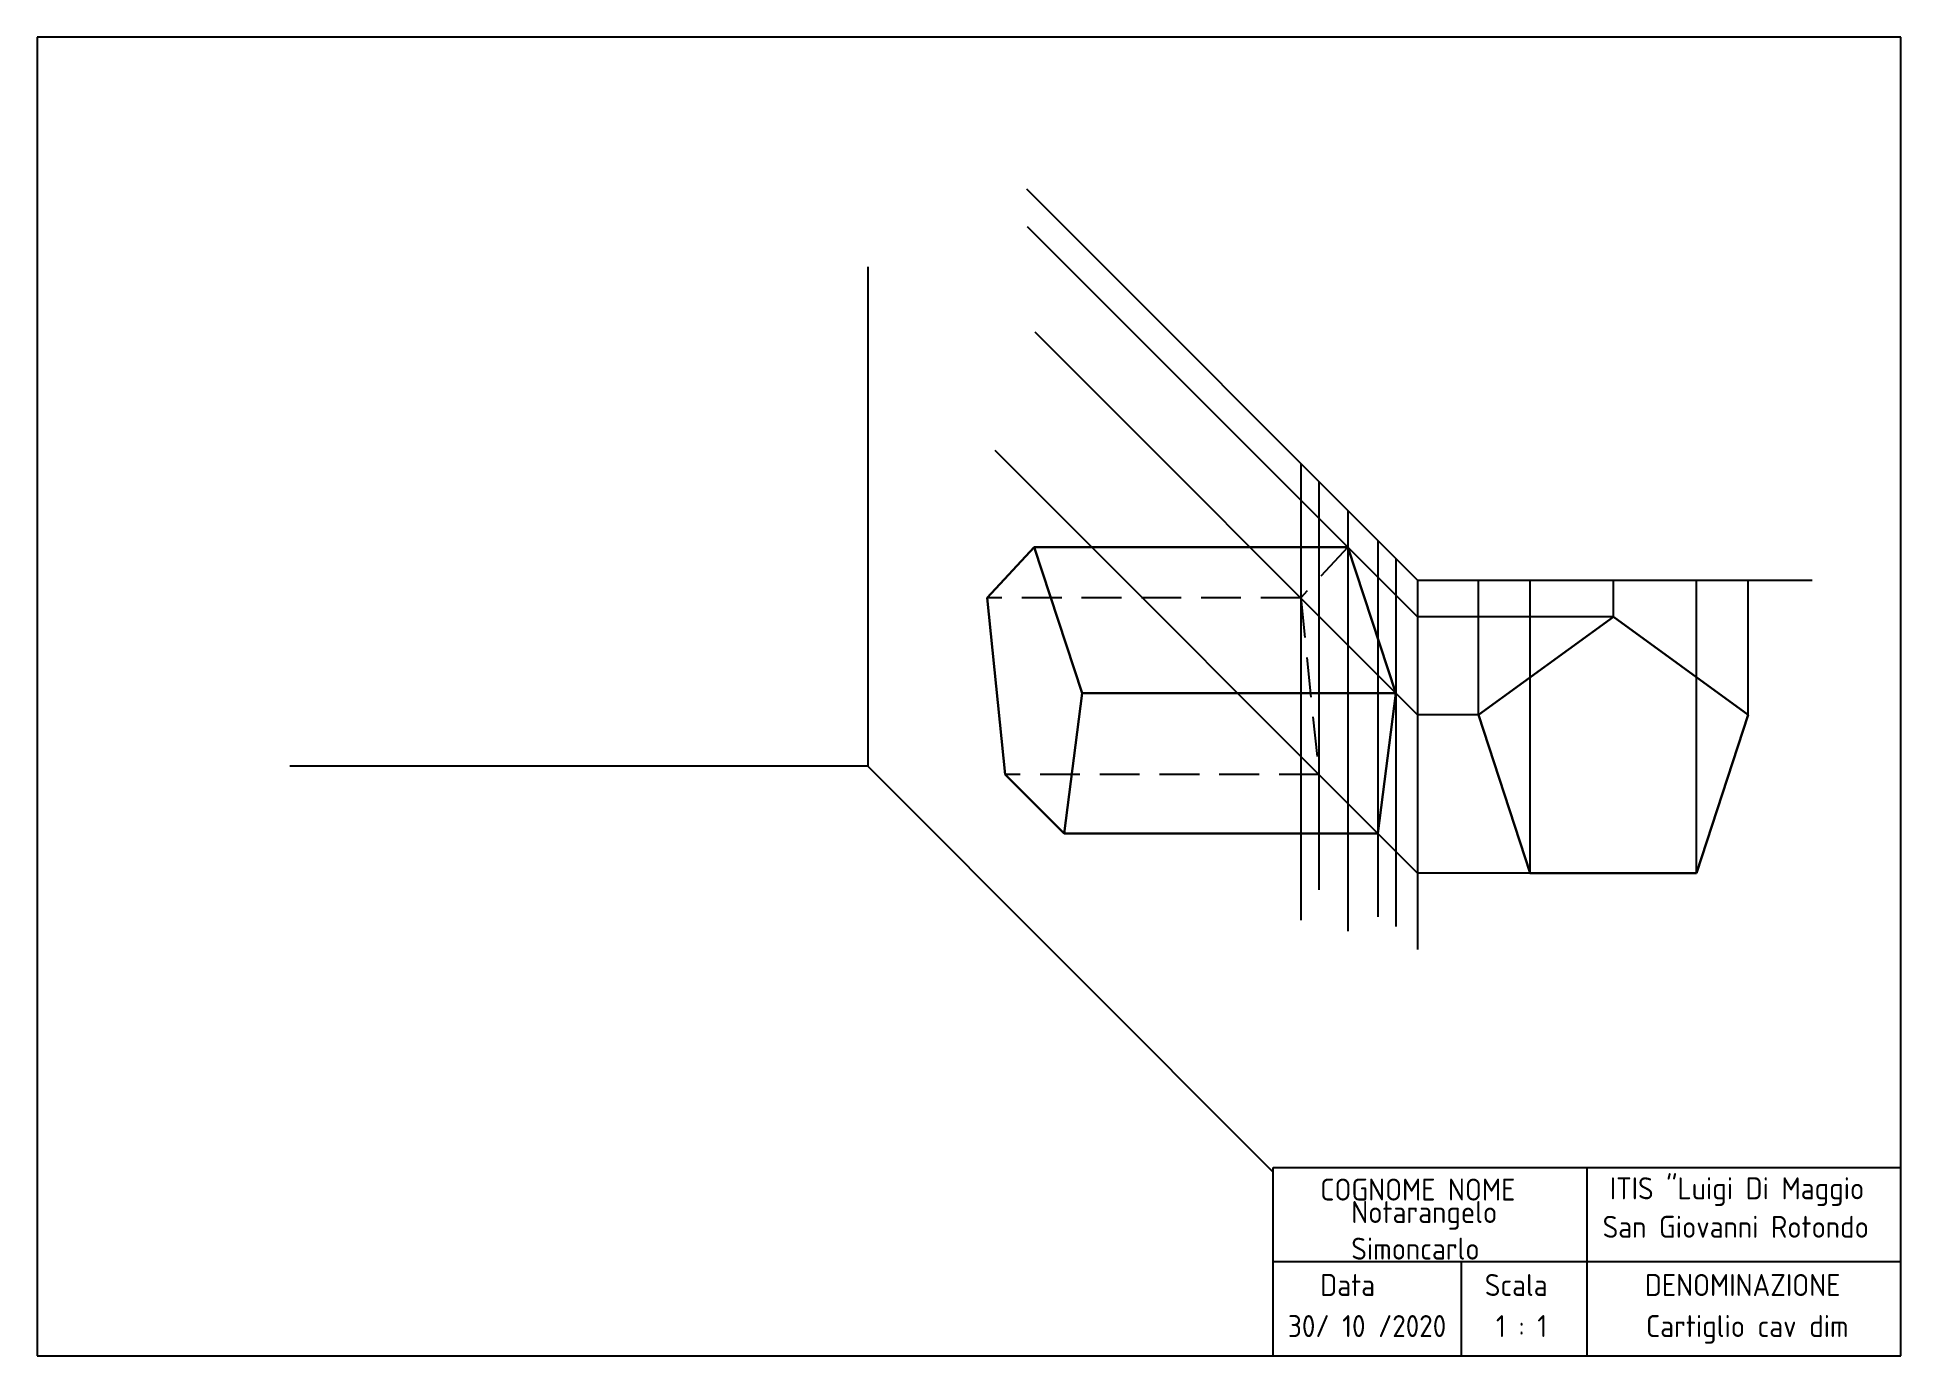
# Model space of a CAD drawing. Header units: millimetres. Extents: x 0 to 297, y 0 to 210.
import ezdxf

# ---------------------------------------------------------------- set-up
doc = ezdxf.new("R2010")
doc.units = ezdxf.units.MM
doc.linetypes.add('DASHED2', pattern=[9.525, 6.35, -3.175])
doc.layers.add('Costruzioni', color=6, linetype='Continuous')
doc.layers.add('Nascosti', color=4, linetype='DASHED2')
doc.layers.add('Spigoli', color=7, linetype='Continuous', lineweight=30)
doc.styles.get("Standard").update_dxf_attribs({"font": 'arial.ttf'})

msp = doc.modelspace()

# ---------------------------------------------------------------- linework, layer by layer
for p, q in [((297, 210), (0, 210)), ((0, 210), (0, 0)), ((297, 0), (297, 210)), ((197, 0), (197, 30)), ((197, 30), (297, 30)), ((247, 0), (247, 30)), ((197, 15), (297, 15)), ((227, 0), (227, 15)), ((0, 0), (297, 0))]:
    msp.add_line(p, q)
at = {"layer": 'Costruzioni'}
for p, q in [((220, 123.51), (157.71, 185.8)), ((220, 117.68), (157.85, 179.82)), ((132.35, 173.42), (132.35, 93.89)), ((220, 102.08), (159.06, 163.02)), ((220, 76.85), (152.66, 144.19)), ((220, 123.51), (201.37, 142.13)), ((201.37, 142.13), (201.37, 69.39)), ((220, 123.51), (204.27, 139.24)), ((204.27, 139.24), (204.27, 74.18)), ((220, 123.51), (208.88, 134.63)), ((208.88, 134.63), (208.88, 67.62)), ((220, 123.51), (213.65, 129.86)), ((213.65, 129.86), (213.65, 69.9)), ((220, 123.51), (216.55, 126.96)), ((216.55, 126.96), (216.55, 68.38)), ((220, 123.51), (282.89, 123.51)), ((220, 123.51), (220, 64.68)), ((229.73, 102.08), (229.73, 123.51)), ((237.93, 76.85), (237.93, 123.51)), ((251.2, 117.68), (251.2, 123.51)), ((264.47, 76.85), (264.47, 123.51)), ((272.66, 102.08), (272.66, 123.51)), ((251.2, 117.68), (220, 117.68)), ((229.73, 102.08), (220, 102.08)), ((132.35, 93.89), (40.24, 93.89)), ((132.35, 93.89), (197, 29.24)), ((237.93, 76.85), (220, 76.85))]:
    msp.add_line(p, q, dxfattribs=at)
at = {"layer": 'Nascosti'}
for p, q in [((208.88, 128.8), (201.37, 120.71)), ((201.37, 120.71), (151.37, 120.71)), ((201.37, 120.71), (204.27, 92.57)), ((204.27, 92.57), (154.27, 92.57)), ((204.27, 92.57), (213.65, 83.19))]:
    msp.add_line(p, q, dxfattribs=at)
at = {"layer": 'Spigoli'}
for p, q in [((151.37, 120.71), (158.88, 128.8)), ((208.88, 128.8), (158.88, 128.8)), ((158.88, 128.8), (166.55, 105.53)), ((216.55, 105.53), (208.88, 128.8)), ((154.27, 92.57), (151.37, 120.71)), ((166.55, 105.53), (163.65, 83.19)), ((216.55, 105.53), (166.55, 105.53)), ((213.65, 83.19), (216.55, 105.53)), ((163.65, 83.19), (154.27, 92.57)), ((213.65, 83.19), (163.65, 83.19))]:
    msp.add_line(p, q, dxfattribs=at)
msp.add_lwpolyline([(264.47, 76.85), (272.66, 102.08), (251.2, 117.68), (229.73, 102.08), (237.93, 76.85)], close=True, dxfattribs=at)

# ---------------------------------------------------------------- texts
at = {"char_height": 3.5, "attachment_point": 1}
for s, insert, width in [('{\\Fisocp.shx;COGNOME NOME}', (204.48, 28.21), 40.9996), ('{\\Fisocp.shx;ITIS "Luigi Di Maggio}', (250.62, 28.41), 40.9996), ('{\\Fisocp.shx;Notarangelo Simoncarlo}', (209.43, 24.63), 40.9996), ('{\\Fisocp.shx;San Giovanni Rotondo}', (249.49, 22.28), 46.8035), ('{\\Fisocp.shx;Data}', (204.48, 13.01), 40.9996), ('{\\Fisocp.shx;Scala}', (230.71, 13.01), 17.2097), ('{\\Fisocp.shx;DENOMINAZIONE}', (256.23, 13.01), 28.0194), ('{\\Fisocp.shx;30/ 10 /2020}', (199.34, 6.47), 31.032), ('{\\Fisocp.shx;1 : 1}', (232.48, 6.47), 31.032), ('\\pxqc;{\\Fisocp.shx;Cartiglio cav dim}', (250.38, 6.47), 44.3226)]:
    msp.add_mtext(s, dxfattribs=dict(at, insert=insert, width=width))

doc.saveas('drawing.dxf')
